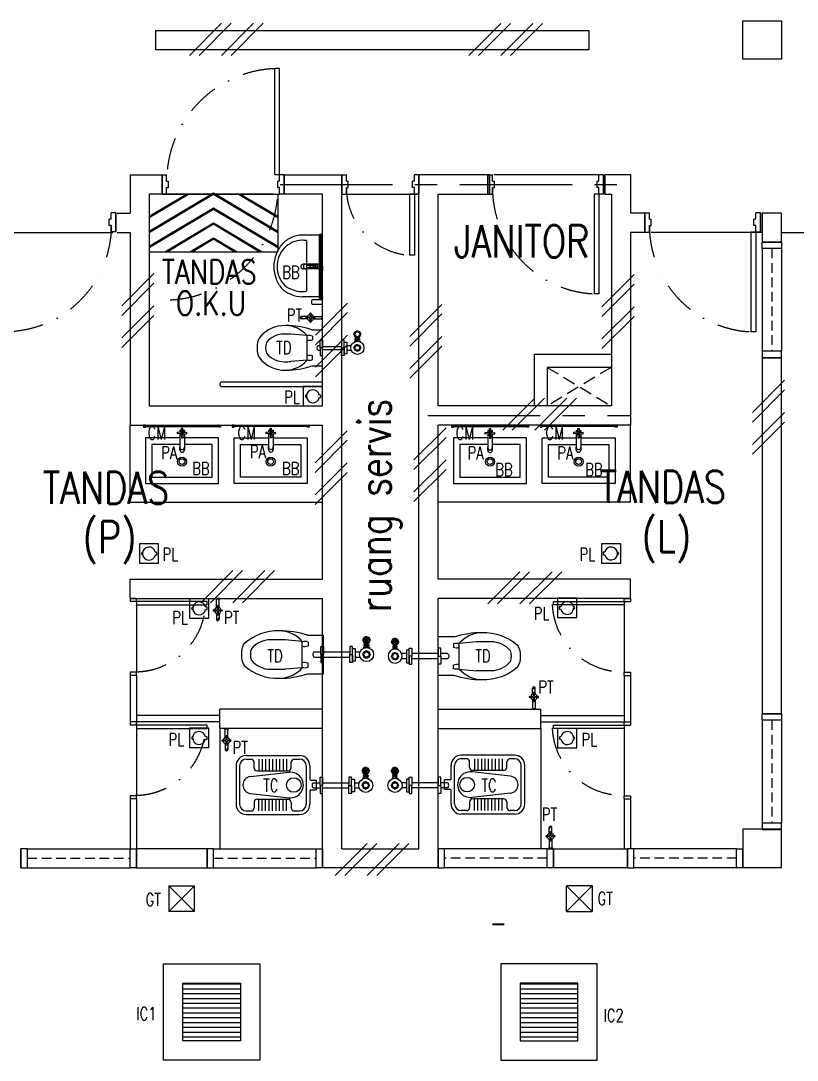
# Model space of a CAD drawing. Header units: millimetres. Extents: x 982 to 80582, y 687 to 58800.
# Drawn here: x 44091 to 50141, y 17335 to 25433 of the extents above; entities that cross this region are included whole.
import ezdxf
from ezdxf.enums import TextEntityAlignment as Align

# ---------------------------------------------------------------- set-up
doc = ezdxf.new("R2010")
doc.units = ezdxf.units.MM
for name, pattern in [('CENTER', [2, 1.25, -0.25, 0.25, -0.25]), ('CENTERX2', [4, 2.5, -0.5, 0.5, -0.5]), ('DASHDOT', [1, 0.5, -0.25, 0, -0.25]), ('DASHED2', [0.375, 0.25, -0.125]), ('HIDDEN', [0.375, 0.25, -0.125])]:
    doc.linetypes.add(name, pattern=pattern)
for name, color, linetype in [('A-ARR', 4, 'Continuous'), ('A-COLUMN', 3, 'Continuous'), ('A-DOOR', 9, 'Continuous'), ('A-DRAIN', 9, 'Continuous'), ('A-DROP', 8, 'Continuous'), ('A-HATCH', 8, 'Continuous'), ('A-PARTITION', 4, 'Continuous'), ('A-PLAST', 4, 'Continuous'), ('A-PTILE', 8, 'Continuous'), ('A-ROOMSYM', 3, 'Continuous'), ('A-SANI', 4, 'Continuous'), ('A-STAIRH', 8, 'HIDDEN'), ('A-SYM', 8, 'Continuous'), ('A-WALL', 1, 'Continuous'), ('A-WIN', 9, 'Continuous'), ('A-WIN SYM', 13, 'Continuous'), ('A-WLH', 7, 'Continuous'), ('AHT_WALL', 3, 'Continuous'), ('ARR', 4, 'Continuous'), ('FURNI', 4, 'Continuous'), ('Grid', 8, 'CENTER')]:
    doc.layers.add(name, color=color, linetype=linetype)
doc.styles.add('ROMANS', font='romans.shx', dxfattribs={"width": 0.75, "height": 200})
doc.styles.add('style1', font='romans.shx', dxfattribs={"height": 750})

# ---------------------------------------------------------------- blocks, each defined once
blk = doc.blocks.new('A$C5F377FBA')
at = {"color": 8}
for p, q in [((80, 460), (495, 460)), ((80, 432), (115, 432)), ((140, 365), (140, 407)), ((176.2, 432), (176.2, 340)), ((203.3, 432), (203.3, 340)), ((230.4, 432), (230.4, 340)), ((257.5, 432), (257.5, 340)), ((284.6, 432), (284.6, 340)), ((311.7, 432), (311.7, 340)), ((338.8, 432), (338.8, 340)), ((365.9, 432), (365.9, 340)), ((393, 432), (393, 340)), ((430, 365), (430, 407)), ((455, 432), (495, 432)), ((0, 380), (0, 80)), ((28, 380), (28, 80)), ((112.8, 296.6), (413.5, 329.4)), ((165, 340), (405, 340)), ((547, 380), (547, 80)), ((575, 380), (575, 275.5)), ((583, 267.5), (625, 267.5)), ((625, 267.5), (625, 192.5)), ((112.8, 163.4), (413.5, 130.6)), ((575, 184.5), (575, 80)), ((583, 192.5), (625, 192.5)), ((140, 95), (140, 53)), ((165, 120), (405, 120)), ((176.2, 28), (176.2, 120)), ((203.3, 28), (203.3, 120)), ((230.4, 28), (230.4, 120)), ((257.5, 28), (257.5, 120)), ((284.6, 28), (284.6, 120)), ((311.7, 28), (311.7, 120)), ((338.8, 28), (338.8, 120)), ((365.9, 28), (365.9, 120)), ((393, 28), (393, 120)), ((430, 95), (430, 53)), ((80, 28), (115, 28)), ((455, 28), (495, 28)), ((80, 0), (495, 0))]:
    blk.add_line(p, q, dxfattribs=at)
blk.add_circle((449.9, 230), 57, dxfattribs=at)
for centre, radius, start, end in [((80, 380), 80, 90, 180), ((80, 380), 52, 90, 180), ((115, 407), 25, 0, 90), ((455, 407), 25, 90, 180), ((495, 380), 80, 0, 90), ((495, 380), 52, 0, 90), ((165, 365), 25, 180, 270), ((405, 365), 25, 270, 0), ((424.3, 230), 100, 263.77348, 96.22652), ((120, 230), 67, 96.22652, 263.77348), ((583, 275.5), 8, 180, 270), ((583, 184.5), 8, 90, 180), ((165, 95), 25, 90, 180), ((405, 95), 25, 0, 90), ((80, 80), 80, 180, 270), ((80, 80), 52, 180, 270), ((115, 53), 25, 270, 0), ((455, 53), 25, 180, 270), ((495, 80), 80, 270, 0), ((495, 80), 52, 270, 0)]:
    blk.add_arc(centre, radius, start, end, dxfattribs=at)
blk = doc.blocks.new('A$C05DF19D8')
at = {"color": 8}
for p, q in [((26.3, 117.7), (26.3, 163.7)), ((46.3, 117.7), (46.3, 163.7)), ((21.3, 6), (21.3, 0)), ((21.3, 6), (51.3, 6)), ((26.3, 71.9), (26.3, 6)), ((46.3, 71.9), (46.3, 6)), ((51.3, 6), (51.3, 0)), ((21.3, 0), (51.3, 0)), ((26.3, 0), (46.3, 0))]:
    blk.add_line(p, q, dxfattribs=at)
blk.add_circle((36.3, 94.8), 8.27, dxfattribs=at)
for centre, radius, start, end in [((36.3, 163.7), 10, 0, 180), ((5, 94.6), 5, 90, 270), ((24.4, 167.5), 70.6, 254.02882, 273.19439), ((24.4, 21.8), 70.6, 86.7321, 105.97118), ((36.3, 94.8), 25, 98.52024, 172.38488), ((36.3, 94.8), 25, 188.28016, 262.57073), ((36.3, 151.9), 10, 0, 180), ((36.3, 124.8), 5, 0, 180), ((-36.5, 105.4), 70.6, 357.84559, 15.97118), ((-36.5, 81.6), 70.6, 344.02882, 4.57514), ((109.2, 105.4), 70.6, 164.02882, 182.15441), ((109.2, 81.6), 70.6, 175.42486, 195.97118), ((36.3, 94.8), 25, 277.42927, 351.71984), ((36.3, 94.8), 25, 7.61512, 81.47976), ((48.2, 21.8), 70.6, 74.02882, 93.2679), ((48.2, 167.5), 70.6, 266.80561, 285.97118), ((67.6, 94.6), 5, 270, 90), ((36.3, 62.2), 5, 180, 0)]:
    blk.add_arc(centre, radius, start, end, dxfattribs=at)
blk = doc.blocks.new('A$C3F840D8C')
at = {"layer": 'A-ARR', "color": 8}
for p, q in [((389.5, 269.9), (263.4, 280.2)), ((389.5, 77.4), (389.5, 269.9)), ((427.1, 314.4), (509, 314.4)), ((431.8, 265.2), (431.8, 237)), ((509, 32.9), (509, 314.4)), ((754.4, 279.4), (762.3, 298.4)), ((754.4, 279.4), (762.3, 260.4)), ((781.3, 306.3), (762.3, 298.4)), ((781.3, 252.5), (762.3, 260.4)), ((762.3, 260.4), (781.3, 252.5)), ((769, 246.7), (769, 257.6)), ((774.1, 246.7), (774.1, 237.3)), ((781.3, 306.3), (800.3, 298.4)), ((781.3, 252.5), (800.3, 260.4)), ((788.9, 246.7), (788.9, 237.3)), ((793.6, 246.7), (793.6, 257.6)), ((800.3, 298.4), (808.2, 279.4)), ((800.3, 260.4), (808.2, 279.4)), ((475.2, 192.4), (490.1, 192.4)), ((509, 185.4), (658.9, 185.4)), ((698.1, 192.4), (732.2, 192.4)), ((754.4, 173.6), (762.3, 192.7)), ((754.4, 173.6), (762.3, 154.6)), ((802.8, 226.9), (759.8, 226.9)), ((759.8, 226.9), (759.8, 220.5)), ((781.3, 200.5), (762.3, 192.7)), ((769, 226.9), (769, 237.3)), ((781.3, 200.5), (800.3, 192.7)), ((793.6, 226.9), (793.6, 237.3)), ((800.3, 192.7), (808.2, 173.6)), ((800.3, 154.6), (808.2, 173.6)), ((802.8, 226.9), (802.8, 220.5)), ((431.8, 82.1), (431.8, 110.3)), ((475.2, 154.9), (490.1, 154.9)), ((509, 161.9), (659, 161.9)), ((698.1, 154.9), (732.2, 154.9)), ((781.3, 146.7), (762.3, 154.6)), ((762.3, 154.6), (781.3, 146.7)), ((781.3, 146.7), (800.3, 154.6)), ((389.5, 77.4), (263.4, 67.1)), ((427.1, 32.9), (509, 32.9))]:
    blk.add_line(p, q, dxfattribs=at)
for points in [[(764.9, 246.7), (798.2, 246.7), (798.2, 237.3), (764.9, 237.3)], [(490.1, 232.5), (509, 232.5), (509, 173.6), (490.1, 173.6)], [(490.1, 114.8), (509, 114.8), (509, 173.6), (490.1, 173.6)], [(677.8, 232.5), (658.9, 232.5), (658.9, 173.6), (677.8, 173.6)], [(677.8, 114.8), (658.9, 114.8), (658.9, 173.6), (677.8, 173.6)], [(677.8, 218.2), (698.1, 218.2), (698.1, 126.1), (677.8, 126.1)]]:
    blk.add_lwpolyline(points, close=True, dxfattribs=at)
for centre, radius in [((781.3, 279.4), 18.7), ((781.3, 279.4), 18.7), ((781.3, 279.4), 18.7), ((781.3, 173.6), 51.5), ((781.3, 173.6), 18.7), ((781.3, 173.6), 18.7), ((781.3, 173.6), 18.7)]:
    blk.add_circle(centre, radius, dxfattribs=at)
for centre, radius, start, end in [((214.7, 96.9), 250.5, 88.08381, 141.67542), ((229.8, -261), 608.3, 71.07287, 90.63341), ((218.1, 119), 228.4, 41.35049, 88.76139), ((139.6, 182.9), 139.9, 150.25525, 183.78048), ((214.2, 97.4), 184.1, 90.12882, 140.05228), ((220.9, -345), 626.6, 86.11462, 90.60066), ((407.2, 204.5), 65.4, 67.95117, 105.68917), ((139.6, 164.4), 139.9, 176.21952, 209.74475), ((187.4, 173.6), 121.8, 159.81345, 200.18655), ((407.2, 297.6), 65.4, 254.31083, 292.04883), ((491.4, 173.6), 24.8, 130.83315, 229.16685), ((214.7, 250.4), 250.5, 218.32458, 271.91619), ((214.2, 249.8), 184.1, 219.94772, 269.87118), ((407.2, 49.7), 65.4, 67.95117, 105.68917), ((407.2, 142.7), 65.4, 254.31083, 292.04883), ((220.9, 692.3), 626.6, 269.39934, 273.88538), ((218.1, 228.3), 228.4, 271.23861, 318.64951), ((229.8, 608.2), 608.3, 269.36659, 288.92713)]:
    blk.add_arc(centre, radius, start, end, dxfattribs=at)
blk = doc.blocks.new('A$C35FA0A1D')
at = {"layer": 'FURNI', "color": 8}
for p, q in [((514, 335), (638.6, 335)), ((638.6, 35), (638.6, 335)), ((974.7, 326.3), (954.4, 317.9)), ((974.7, 326.3), (974.7, 269)), ((974.7, 326.3), (994.9, 317.9)), ((474, 287.5), (339.6, 298.5)), ((474, 82.5), (474, 287.5)), ((519, 282.5), (519, 252.5)), ((946, 297.6), (954.4, 317.9)), ((946, 297.6), (954.4, 277.4)), ((1003.3, 297.6), (946, 297.6)), ((954.4, 277.4), (994.9, 317.9)), ((954.4, 317.9), (994.9, 277.4)), ((974.7, 269), (954.4, 277.4)), ((954.4, 277.4), (974.7, 269)), ((961.5, 262.8), (961.5, 274.4)), ((961.5, 241.8), (961.5, 252.8)), ((967, 262.8), (967, 252.8)), ((974.7, 269), (994.9, 277.4)), ((982.8, 262.8), (982.8, 252.8)), ((987.8, 262.8), (987.8, 274.4)), ((987.8, 241.8), (987.8, 252.8)), ((994.9, 317.9), (1003.3, 297.6)), ((994.9, 277.4), (1003.3, 297.6)), ((565.3, 205), (618.5, 205)), ((565.3, 165), (618.5, 165)), ((638.6, 205), (844.3, 205)), ((638.6, 165), (844.3, 165)), ((886.1, 205), (922.3, 205)), ((886.1, 165), (922.3, 165)), ((946, 185), (954.4, 205.3)), ((946, 185), (954.4, 164.7)), ((997.5, 241.8), (951.8, 241.8)), ((951.8, 241.8), (951.8, 234.9)), ((974.7, 213.7), (954.4, 205.3)), ((974.7, 156.3), (954.4, 164.7)), ((954.4, 164.7), (974.7, 156.3)), ((974.7, 213.7), (994.9, 205.3)), ((974.7, 156.3), (994.9, 164.7)), ((994.9, 205.3), (1003.3, 185)), ((994.9, 164.7), (1003.3, 185)), ((997.5, 241.8), (997.5, 234.9)), ((474, 82.5), (339.6, 71.5)), ((519, 87.5), (519, 117.5)), ((514, 35), (638.6, 35))]:
    blk.add_line(p, q, dxfattribs=at)
for points in [[(618.5, 247.7), (638.6, 247.7), (638.6, 185), (618.5, 185)], [(864.4, 247.7), (844.3, 247.7), (844.3, 185), (864.4, 185)], [(957.1, 262.8), (992.7, 262.8), (992.7, 252.8), (957.1, 252.8)], [(618.5, 122.3), (638.6, 122.3), (638.6, 185), (618.5, 185)], [(864.4, 122.3), (844.3, 122.3), (844.3, 185), (864.4, 185)], [(864.4, 232.5), (886.1, 232.5), (886.1, 134.4), (864.4, 134.4)]]:
    blk.add_lwpolyline(points, close=True, dxfattribs=at)
for centre, radius in [((974.7, 297.6), 19.9), ((974.7, 297.6), 19.9), ((974.7, 297.6), 19.9), ((974.7, 185), 54.9), ((974.7, 185), 19.9), ((974.7, 185), 19.9), ((974.7, 185), 19.9)]:
    blk.add_circle(centre, radius, dxfattribs=at)
for centre, radius, start, end in [((283.5, -24.4), 394.6, 88.08024, 132.0272), ((303.8, -278), 648.1, 71.07287, 90.63341), ((291.4, 126.8), 243.3, 41.35049, 88.76139), ((148.8, 194.8), 149.1, 150.25525, 183.78048), ((228.2, 103.8), 196.2, 90.12882, 140.05228), ((243.3, -2727.1), 3027.1, 88.17561, 90.28223), ((492.9, 217.9), 69.7, 67.95117, 105.68917), ((492.9, 317.1), 69.7, 254.31083, 292.04883), ((148.8, 175.2), 149.1, 176.21952, 209.74475), ((199.6, 185), 129.8, 159.81345, 200.18655), ((582.6, 185), 26.4, 130.83315, 229.16685), ((283.5, 394.4), 394.6, 227.9728, 271.91976), ((228.2, 266.2), 196.2, 219.94772, 269.87118), ((291.4, 243.2), 243.3, 271.23861, 318.64951), ((492.9, 52.9), 69.7, 67.95117, 105.68917), ((492.9, 152.1), 69.7, 254.31083, 292.04883), ((243.3, 3097.1), 3027.1, 269.71777, 271.82439), ((303.8, 648), 648.1, 269.36659, 288.92713)]:
    blk.add_arc(centre, radius, start, end, dxfattribs=at)
blk = doc.blocks.new('A$C52B244CD')
at = {"layer": 'A-WLH', "color": 8}
for p, q in [((0, 0), (250, 250)), ((75, 0), (325, 250)), ((250, 0), (500, 250)), ((325, 0), (575, 250))]:
    blk.add_line(p, q, dxfattribs=at)
blk = doc.blocks.new('A$C49831240')
at = {"layer": 'A-WLH', "color": 8}
for p, q in [((250, 575), (0, 325)), ((250, 500), (0, 250)), ((250, 325), (0, 75)), ((250, 250), (0, 0))]:
    blk.add_line(p, q, dxfattribs=at)
blk = doc.blocks.new('A$C674C400B')
at = {"layer": 'A-DOOR', "color": 8}
for p, q in [((35, 150), (35, 927.1)), ((35, 927.1), (73, 927.1)), ((73, 150), (73, 927.1)), ((35, 150), (73, 150))]:
    blk.add_line(p, q, dxfattribs=at)
at = {"layer": 'A-DOOR', "color": 8, "linetype": 'Continuous'}
for p, q in [((0, 0), (0, 150)), ((0, 150), (0, 0)), ((0, 150), (35, 150)), ((0, 150), (0, 0)), ((0, 0), (0, 150)), ((0, 150), (0, 0)), ((0, 150), (0, 150)), ((0, 0), (0, 150)), ((0, 150), (0, 0)), ((0, 150), (0, 150)), ((35, 150), (35, 100)), ((35, 100), (50, 100)), ((50, 100), (50, 50)), ((865, 100), (850, 100)), ((850, 100), (850, 50)), ((900, 150), (865, 150)), ((865, 150), (865, 100)), ((900, 150), (900, 0)), ((900, 0), (900, 150)), ((900, 150), (900, 0)), ((900, 150), (900, 0)), ((900, 0), (900, 150)), ((900, 150), (900, 0)), ((900, 150), (900, 150)), ((900, 0), (900, 150)), ((900, 150), (900, 0)), ((900, 150), (900, 150)), ((35, 50), (50, 50)), ((35, 50), (35, 0)), ((865, 50), (850, 50)), ((865, 50), (865, 0)), ((0, 0), (35, 0)), ((0, 0), (0, 0)), ((0, 0), (0, 0)), ((900, 0), (865, 0)), ((900, 0), (900, 0)), ((900, 0), (900, 0))]:
    blk.add_line(p, q, dxfattribs=at)
at = {"layer": 'A-DOOR', "color": 8, "linetype": 'DASHDOT', "ltscale": 500}
blk.add_arc((35, 98), 830, 0.13806, 87.3759, dxfattribs=at)
blk = doc.blocks.new('A$C34465D6E')
at = {"layer": 'A-SANI', "color": 8}
blk.add_lwpolyline([(0, 0), (150, 0), (150, 150), (0, 150)], close=True, dxfattribs=at)
blk.add_lwpolyline([(25.5, 84.3), (13.7, 84.3), (13.7, 65.7), (25.5, 65.7, 10.787298)], format="xyb", close=True, dxfattribs=at)
blk.add_arc((125.5, 75), 8.84, 264.17751, 95.82249, dxfattribs=at)
blk = doc.blocks.new('A$C5F6F3FBC')
at = {"layer": 'A-SANI', "color": 8, "ltscale": 5}
blk.add_line((73.6, 144.1), (73.6, 155.9), dxfattribs=at)
at = {"layer": 'ARR', "color": 8, "ltscale": 5}
for p, q in [((18.9, 170.9), (18.9, 154.7)), ((18.9, 170.9), (32.5, 170.9)), ((31.8, 186.6), (43, 186.6)), ((33.2, 153.8), (31.8, 186.6)), ((40.8, 153.8), (43, 186.6)), ((41.9, 170.9), (54.9, 170.9)), ((54.9, 170.9), (54.9, 154.7)), ((0, 144), (0, 156)), ((33.2, 153.8), (0, 156)), ((33.2, 146.2), (0, 144)), ((18.9, 145.3), (18.9, 39.2)), ((33.2, 146.2), (31.8, 113.4)), ((31.8, 113.4), (43.8, 113.4)), ((40.8, 153.8), (73.6, 155.9)), ((40.8, 146.2), (73.6, 144.1)), ((40.8, 146.2), (43.8, 113.4)), ((54.9, 145.3), (54.9, 39.2)), ((18.9, 18), (18.9, 39.2)), ((54.9, 39.2), (54.9, 18))]:
    blk.add_line(p, q, dxfattribs=at)
for centre, radius, start, end in [((36.9, 149.7), 14.9, 106.25859, 161.45426), ((36.9, 149.7), 14.9, 18.467, 72.36934), ((36.9, 149.7), 14.9, 196.44983, 253.65141), ((15.1, 150), 18.4, 348.25062, 11.74938), ((37, 171.8), 18.4, 258.25062, 281.74938), ((37, 128.2), 18.4, 78.25062, 101.74938), ((58.8, 150), 18.4, 168.25062, 191.74938), ((36.9, 149.7), 14.9, 288.79581, 343.6302), ((36.9, 39.2), 18, 180, 0), ((36.9, 18), 18, 180, 0)]:
    blk.add_arc(centre, radius, start, end, dxfattribs=at)

msp = doc.modelspace()

# ---------------------------------------------------------------- hatches: boundary and pattern name
at = {"layer": 'A-PTILE'}
h = msp.add_hatch(dxfattribs=at)
h.set_pattern_fill('LINE', color=8, scale=300, style=0)
h.set_pattern_definition([(7e-15, (-1335016.275, 65517.1), (0, 37.5), [])])
h.paths.add_polyline_path([(45352.7, 17935.1), (45802.7, 17935.1), (45802.7, 17485.1), (45352.7, 17485.1)])
h = msp.add_hatch(dxfattribs=at)
h.set_pattern_fill('LINE', color=8, scale=300, style=0)
h.set_pattern_definition([(180, (1428801.38, 65517.1), (0, 37.5), [])])
h.paths.add_polyline_path([(48432.4, 17935.1), (47982.4, 17935.1), (47982.4, 17485.1), (48432.4, 17485.1)])

# ---------------------------------------------------------------- linework, layer by layer
at = {"color": 8, "ltscale": 5}
for p, q in [((46057.6, 24083.1), (45127.6, 24083.1)), ((46092.6, 24083.1), (46092.6, 23633.1)), ((45092.6, 23633.1), (46092.6, 23633.1))]:
    msp.add_line(p, q, dxfattribs=at)
at = {"layer": 'A-COLUMN', "color": 8}
for points in [[(50017.1, 25133.1), (49717.1, 25133.1), (49717.1, 25433.1), (50017.1, 25433.1)], [(49717.5, 18835.3), (50017.5, 18835.3), (50017.5, 19135.3), (49717.5, 19135.3)]]:
    msp.add_lwpolyline(points, close=True, dxfattribs=at)
at = {"layer": 'A-DOOR', "color": 8}
for p, q in [((46069.6, 24233.1), (46069.6, 25060.3)), ((46107.6, 25060.3), (46069.6, 25060.3)), ((46107.6, 24233.1), (46107.6, 25060.3)), ((46107.6, 24233.1), (46069.6, 24233.1)), ((47119.6, 24083.1), (47119.6, 23606.5)), ((47157.6, 24083.1), (47119.6, 24083.1)), ((47157.6, 24083.1), (47157.6, 23606.5)), ((47157.6, 23606.5), (47119.6, 23606.5))]:
    msp.add_line(p, q, dxfattribs=at)
at = {"layer": 'A-DOOR', "color": 8, "linetype": 'Continuous'}
for p, q in [((45192.6, 24233.1), (45192.6, 24083.1)), ((45192.6, 24083.1), (45192.6, 24233.1)), ((45192.6, 24233.1), (45227.6, 24233.1)), ((45192.6, 24083.1), (45192.6, 24233.1)), ((45192.6, 24233.1), (45192.6, 24083.1)), ((45192.6, 24083.1), (45192.6, 24233.1)), ((45192.6, 24233.1), (45192.6, 24083.1)), ((45227.6, 24183.1), (45227.6, 24233.1)), ((46107.6, 24183.1), (46107.6, 24233.1)), ((46142.6, 24233.1), (46107.6, 24233.1)), ((46142.6, 24083.1), (46142.6, 24233.1)), ((46142.6, 24233.1), (46142.6, 24083.1)), ((46142.6, 24083.1), (46142.6, 24233.1)), ((46142.6, 24083.1), (46142.6, 24233.1)), ((46142.6, 24233.1), (46142.6, 24083.1)), ((46592.6, 24083.1), (46592.6, 24233.1)), ((46592.6, 24233.1), (46592.6, 24083.1)), ((46592.6, 24083.1), (46592.6, 24233.1)), ((46592.6, 24233.1), (46627.6, 24233.1)), ((46592.6, 24083.1), (46592.6, 24233.1)), ((46592.6, 24233.1), (46592.6, 24083.1)), ((46592.6, 24083.1), (46592.6, 24233.1)), ((46592.6, 24233.1), (46592.6, 24083.1)), ((46592.6, 24083.1), (46592.6, 24233.1)), ((46627.6, 24183.1), (46627.6, 24233.1)), ((47157.6, 24183.1), (47157.6, 24233.1)), ((47192.6, 24233.1), (47157.6, 24233.1)), ((47192.6, 24233.1), (47192.6, 24083.1)), ((47192.6, 24083.1), (47192.6, 24233.1)), ((47192.6, 24083.1), (47192.6, 24233.1)), ((47192.6, 24233.1), (47192.6, 24083.1)), ((47192.6, 24083.1), (47192.6, 24233.1)), ((47192.6, 24233.1), (47192.6, 24083.1)), ((47192.6, 24083.1), (47192.6, 24233.1)), ((45227.6, 24183.1), (45242.6, 24183.1)), ((45227.6, 24133.1), (45242.6, 24133.1)), ((45227.6, 24083.1), (45227.6, 24133.1)), ((45242.6, 24133.1), (45242.6, 24183.1)), ((46107.6, 24183.1), (46092.6, 24183.1)), ((46092.6, 24133.1), (46092.6, 24183.1)), ((46107.6, 24133.1), (46092.6, 24133.1)), ((46107.6, 24083.1), (46107.6, 24133.1)), ((46627.6, 24183.1), (46642.6, 24183.1)), ((46627.6, 24133.1), (46642.6, 24133.1)), ((46627.6, 24083.1), (46627.6, 24133.1)), ((46642.6, 24133.1), (46642.6, 24183.1)), ((47157.6, 24183.1), (47142.6, 24183.1)), ((47142.6, 24133.1), (47142.6, 24183.1)), ((47157.6, 24133.1), (47142.6, 24133.1)), ((47157.6, 24083.1), (47157.6, 24133.1)), ((45192.6, 24083.1), (45227.6, 24083.1)), ((46142.6, 24083.1), (46107.6, 24083.1)), ((46592.6, 24083.1), (46627.6, 24083.1)), ((47192.6, 24083.1), (47157.6, 24083.1))]:
    msp.add_line(p, q, dxfattribs=at)
at = {"layer": 'A-DOOR', "color": 8}
for points in [[(44942.6, 20933.1), (44942.6, 20908.1)], [(44992.6, 20908.1), (44992.6, 20933.1)], [(48792.6, 20908.1), (48792.6, 20933.1)], [(48842.6, 20933.1), (48842.6, 20908.1)], [(44992.6, 20333.1), (44992.6, 20358.1), (44942.6, 20358.1), (44942.6, 20333.1)], [(48792.6, 20333.1), (48792.6, 20358.1), (48842.6, 20358.1), (48842.6, 20333.1)], [(44942.6, 19970.6), (44942.6, 19945.6)], [(44992.6, 19945.6), (44992.6, 19970.6)], [(48792.6, 19945.6), (48792.6, 19970.6)], [(48842.6, 19970.6), (48842.6, 19945.6)], [(44992.6, 19370.6), (44992.6, 19395.6), (44942.6, 19395.6), (44942.6, 19370.6)], [(48792.6, 19370.6), (48792.6, 19395.6), (48842.6, 19395.6), (48842.6, 19370.6)]]:
    msp.add_lwpolyline(points, dxfattribs=at)
for points in [[(44992.6, 20883.1), (45542.1, 20883.1), (45542.1, 20908.1), (44992.6, 20908.1)], [(48792.6, 20883.1), (48243, 20883.1), (48243, 20908.1), (48792.6, 20908.1)], [(44992.6, 19920.6), (45542.1, 19920.6), (45542.1, 19945.6), (44992.6, 19945.6)], [(48792.6, 19920.6), (48243, 19920.6), (48243, 19945.6), (48792.6, 19945.6)]]:
    msp.add_lwpolyline(points, close=True, dxfattribs=at)
at = {"layer": 'A-DOOR', "color": 8, "linetype": 'DASHDOT', "ltscale": 500}
for centre, radius, start, end in [((46107.6, 24181.1), 880, 92.47491, 179.86194), ((45216.2, 24138.4), 880, 272.4749, 359.86194), ((47157.6, 24135.1), 530, 180.13806, 265.88847), ((44981.2, 20911.4), 550.1, 270, 357.39532), ((48781.2, 20911.4), 550.1, 182.60468, 270), ((44981.2, 19948.9), 550.1, 270, 2.60468), ((48781.2, 19948.9), 550.1, 182.60468, 270)]:
    msp.add_arc(centre, radius, start, end, dxfattribs=at)
at = {"layer": 'A-DRAIN', "color": 8, "linetype": 'Continuous', "ltscale": 1000}
for p, q in [((45243.3, 18693.7), (45443.3, 18693.7)), ((45243.3, 18693.7), (45243.3, 18493.7)), ((45443.3, 18493.7), (45443.3, 18693.7)), ((48341.8, 18493.7), (48341.8, 18693.7)), ((48541.8, 18693.7), (48341.8, 18693.7)), ((48541.8, 18693.7), (48541.8, 18493.7)), ((45443.3, 18493.7), (45243.3, 18493.7)), ((48341.8, 18493.7), (48541.8, 18493.7))]:
    msp.add_line(p, q, dxfattribs=at)
for points in [[(45202.7, 18085.1), (45952.7, 18085.1), (45952.7, 17335.1), (45202.7, 17335.1)], [(48582.4, 18085.1), (47832.4, 18085.1), (47832.4, 17335.1), (48582.4, 17335.1)], [(45352.7, 17935.1), (45802.7, 17935.1), (45802.7, 17485.1), (45352.7, 17485.1)], [(48432.4, 17935.1), (47982.4, 17935.1), (47982.4, 17485.1), (48432.4, 17485.1)]]:
    msp.add_lwpolyline(points, close=True, dxfattribs=at)
at = {"layer": 'A-DROP', "color": 8}
for p, q in [((48607.6, 24233.1), (47777.6, 24233.1)), ((45227.6, 24083.1), (46107.6, 24083.1)), ((46592.6, 24083.1), (47192.6, 24083.1)), ((43942.1, 23783.1), (44807.1, 23783.1)), ((49867.1, 23783.1), (49002.1, 23783.1)), ((50017.1, 23783.1), (50992.1, 23783.1)), ((44992.6, 20883.1), (44992.6, 20358.1)), ((48792.6, 20883.1), (48792.6, 20358.1)), ((44992.6, 19920.6), (44992.6, 19395.6)), ((48792.6, 19920.6), (48792.6, 19395.6))]:
    msp.add_line(p, q, dxfattribs=at)
at = {"layer": 'A-HATCH', "color": 8}
for p, q in [((48691.6, 22833.1), (48091.6, 22833.1)), ((48091.6, 22833.1), (48091.6, 22433.1)), ((48691.6, 22733.1), (48191.6, 22733.1)), ((48191.6, 22733.1), (48191.6, 22433.1))]:
    msp.add_line(p, q, dxfattribs=at)
at = {"layer": 'A-PARTITION', "color": 8}
for p, q in [((44942.6, 20333.1), (44942.6, 19970.6)), ((44992.6, 20333.1), (44992.6, 19958.1)), ((48792.6, 20333.1), (48792.6, 19970.6)), ((48842.6, 20333.1), (48842.6, 19970.6)), ((45642.6, 20020.6), (44992.6, 20020.6)), ((48142.6, 20020.6), (48792.6, 20020.6)), ((45642.6, 19970.6), (44942.6, 19970.6)), ((48142.6, 19970.6), (48842.6, 19970.6)), ((44942.6, 19370.6), (44942.6, 18983.1)), ((44992.6, 19370.6), (44992.6, 18983.1)), ((48792.6, 19370.6), (48792.6, 18983.1)), ((48842.6, 19370.6), (48842.6, 18983.1))]:
    msp.add_line(p, q, dxfattribs=at)
at = {"layer": 'A-PLAST', "color": 8}
for p, q in [((45092.6, 23793.1), (45592.6, 24093.1)), ((45092.6, 23783.1), (45592.6, 24083.1)), ((45092.6, 23899.7), (45398.2, 24083.1)), ((45092.6, 23909.7), (45381.5, 24083.1)), ((45592.6, 24093.1), (46092.6, 23793.1)), ((45592.6, 24083.1), (46092.6, 23783.1)), ((45786.9, 24083.1), (46092.6, 23899.7)), ((45803.6, 24083.1), (46092.6, 23909.7)), ((45092.6, 23676.5), (45592.6, 23976.5)), ((45592.6, 23976.5), (46092.6, 23676.5)), ((45092.6, 23666.5), (45592.6, 23966.5)), ((45592.6, 23966.5), (46092.6, 23666.5)), ((45214.6, 23633.1), (45592.6, 23859.9)), ((45231.3, 23633.1), (45592.6, 23849.9)), ((45592.6, 23859.9), (45970.5, 23633.1)), ((45592.6, 23849.9), (45953.8, 23633.1)), ((45409, 23633.1), (45592.6, 23743.2)), ((45425.6, 23633.1), (45592.6, 23733.2)), ((45592.6, 23743.2), (45776.1, 23633.1)), ((45592.6, 23733.2), (45759.5, 23633.1))]:
    msp.add_line(p, q, dxfattribs=at)
at = {"layer": 'A-PTILE', "color": 8}
for p, q in [((45243.3, 18693.7), (45443.3, 18493.7)), ((45443.3, 18693.7), (45243.3, 18493.7)), ((48541.8, 18693.7), (48341.8, 18493.7)), ((48341.8, 18693.7), (48541.8, 18493.7))]:
    msp.add_line(p, q, dxfattribs=at)
at = {"layer": 'A-SANI', "color": 8}
for p, q in [((46432.6, 23763.4), (46283, 23763.4)), ((46416.6, 23763.4), (46416.6, 23283.4)), ((46422.6, 23753.4), (46422.6, 23283.4)), ((46422.6, 23753.4), (46422.6, 23283.4)), ((46432.6, 23763.4), (46432.6, 23283.4)), ((46432.6, 23753.4), (46432.6, 23283.4)), ((46316.6, 23720.3), (46316.6, 23326.4)), ((46432.6, 23283.4), (46283, 23283.4)), ((45062.6, 22273.1), (45632.6, 22273.1)), ((46322.5, 22273.1), (45752.5, 22273.1)), ((47462.6, 22273.1), (48032.6, 22273.1)), ((48722.5, 22273.1), (48152.5, 22273.1)), ((45642.6, 19920.6), (45642.6, 18983.1)), ((48142.6, 19920.6), (48142.6, 18983.1))]:
    msp.add_line(p, q, dxfattribs=at)
at = {"layer": 'A-SANI', "color": 8, "linetype": 'CENTERX2', "ltscale": 5}
for p, q in [((46417.6, 23768.4), (46432.6, 23753.4)), ((46432.6, 23768.4), (46417.6, 23753.4)), ((46417.6, 23768.4), (46432.6, 23753.4)), ((46432.6, 23768.4), (46417.6, 23753.4)), ((46427.6, 23768.4), (46442.6, 23753.4)), ((46442.6, 23768.4), (46427.6, 23753.4)), ((46417.6, 23268.4), (46432.6, 23283.4)), ((46432.6, 23268.4), (46417.6, 23283.4)), ((46427.6, 23268.4), (46442.6, 23283.4)), ((46442.6, 23268.4), (46427.6, 23283.4)), ((45047.6, 22268.1), (45062.6, 22283.1)), ((45047.6, 22283.1), (45062.6, 22268.1)), ((45647.6, 22268.1), (45632.6, 22283.1)), ((45647.6, 22283.1), (45632.6, 22268.1)), ((45737.5, 22268.1), (45752.5, 22283.1)), ((45737.5, 22283.1), (45752.5, 22268.1)), ((46337.5, 22268.1), (46322.5, 22283.1)), ((46337.5, 22283.1), (46322.5, 22268.1)), ((47447.6, 22268.1), (47462.6, 22283.1)), ((47447.6, 22283.1), (47462.6, 22268.1)), ((48047.6, 22268.1), (48032.6, 22283.1)), ((48047.6, 22283.1), (48032.6, 22268.1)), ((48137.5, 22268.1), (48152.5, 22283.1)), ((48137.5, 22283.1), (48152.5, 22268.1)), ((48737.5, 22268.1), (48722.5, 22283.1)), ((48737.5, 22283.1), (48722.5, 22268.1))]:
    msp.add_line(p, q, dxfattribs=at)
at = {"layer": 'A-SANI', "color": 8, "ltscale": 5}
for p, q in [((46418.6, 23753.4), (46418.6, 23283.4)), ((46428.6, 23753.4), (46428.6, 23283.4)), ((46428.6, 23753.4), (46428.6, 23283.4)), ((46438.6, 23753.4), (46438.6, 23283.4)), ((46422.6, 23536.4), (46290.8, 23536.4)), ((46422.6, 23500.4), (46290.8, 23500.4)), ((46442.6, 23536.4), (46310.8, 23536.4)), ((46442.6, 23500.4), (46310.8, 23500.4)), ((46366.6, 23527.4), (46326.5, 23527.4)), ((46366.6, 23509.4), (46326.5, 23509.4)), ((46386.6, 23527.4), (46346.5, 23527.4)), ((46386.6, 23509.4), (46346.5, 23509.4)), ((46422.6, 23521.4), (46422.6, 23485.4)), ((46432.6, 23536.4), (46432.6, 23500.4)), ((46432.6, 23521.4), (46432.6, 23485.4)), ((46442.6, 23521.4), (46442.6, 23485.4)), ((44942.6, 21683.1), (44942.6, 22283.1)), ((45062.6, 22279.1), (45632.6, 22279.1)), ((46322.5, 22279.1), (45752.5, 22279.1)), ((47462.6, 22279.1), (48032.6, 22279.1)), ((48722.5, 22279.1), (48152.5, 22279.1)), ((48842.6, 21683.1), (48842.6, 22283.1)), ((44942.6, 21683.1), (46442.6, 21683.1)), ((48842.6, 21683.1), (47342.6, 21683.1))]:
    msp.add_line(p, q, dxfattribs=at)
at = {"layer": 'A-SANI', "color": 8}
for points in [[(46283, 23763.4, 0.108297), (46199.8, 23745.2, 0.102027), (46127.1, 23691.6, 0.094254), (46079.7, 23613.3, 0.089408), (46062.6, 23518.4, 0.089408), (46079.7, 23423.5, 0.094254), (46127.1, 23345.1, 0.108708), (46199.8, 23301.6, 0.108297), (46283, 23283.4, 0.108297)], [(46316.6, 23720.3, 0.045511), (46283, 23723.4, 0.103036), (46208.8, 23707.9, 0.100259), (46145.1, 23663.3, 0.096567), (46102.9, 23597.3, 0.094109), (46088, 23518.4, 0.094109), (46102.9, 23439.5, 0.096567), (46145.1, 23373.4, 0.107543), (46208.8, 23338.8, 0.103036), (46283, 23323.4, 0.045511), (46316.6, 23326.4, 0.045511)], [(46442.6, 23259.8), (46370.5, 23259.8, 0.414214), (46355.5, 23244.8), (46355.5, 23239.8, 0.414214), (46370.5, 23224.8), (46442.6, 23224.8)]]:
    msp.add_lwpolyline(points, format="xyb", dxfattribs=at)
for points in [[(46417.6, 23768.4), (46417.6, 23753.4), (46432.6, 23753.4), (46432.6, 23768.4)], [(46417.6, 23768.4), (46417.6, 23753.4), (46432.6, 23753.4), (46432.6, 23768.4)], [(46427.6, 23768.4), (46427.6, 23753.4), (46442.6, 23753.4), (46442.6, 23768.4)], [(46417.6, 23268.4), (46417.6, 23283.4), (46432.6, 23283.4), (46432.6, 23268.4)], [(46427.6, 23268.4), (46427.6, 23283.4), (46442.6, 23283.4), (46442.6, 23268.4)], [(45047.6, 22268.1), (45062.6, 22268.1), (45062.6, 22283.1), (45047.6, 22283.1)], [(45647.6, 22268.1), (45632.6, 22268.1), (45632.6, 22283.1), (45647.6, 22283.1)], [(45737.5, 22268.1), (45752.5, 22268.1), (45752.5, 22283.1), (45737.5, 22283.1)], [(46337.5, 22268.1), (46322.5, 22268.1), (46322.5, 22283.1), (46337.5, 22283.1)], [(47447.6, 22268.1), (47462.6, 22268.1), (47462.6, 22283.1), (47447.6, 22283.1)], [(48047.6, 22268.1), (48032.6, 22268.1), (48032.6, 22283.1), (48047.6, 22283.1)], [(48137.5, 22268.1), (48152.5, 22268.1), (48152.5, 22283.1), (48137.5, 22283.1)], [(48737.5, 22268.1), (48722.5, 22268.1), (48722.5, 22283.1), (48737.5, 22283.1)]]:
    msp.add_lwpolyline(points, close=True, dxfattribs=at)
msp.add_lwpolyline([(46442.6, 22583.5), (46442.6, 22618.5), (45657.6, 22618.5, 0.414214), (45642.6, 22603.5), (45642.6, 22598.5, 0.414214), (45657.6, 22583.5)], format="xyb", close=True, dxfattribs=at)
at = {"layer": 'A-SANI', "color": 8, "ltscale": 5}
for points in [[(45329.6, 22182.7), (45062.6, 22182.7), (45062.6, 21827.7), (45632.6, 21827.7), (45632.6, 22182.7), (45365.6, 22182.7)], [(45329.6, 22132.7), (45112.6, 22132.7), (45112.6, 21877.7), (45582.6, 21877.7), (45582.6, 22132.7), (45365.6, 22132.7)], [(46055.5, 22182.7), (46322.5, 22182.7), (46322.5, 21827.7), (45752.5, 21827.7), (45752.5, 22182.7), (46019.5, 22182.7)], [(46055.5, 22132.7), (46272.5, 22132.7), (46272.5, 21877.7), (45802.5, 21877.7), (45802.5, 22132.7), (46019.5, 22132.7)], [(47729.6, 22182.7), (47462.6, 22182.7), (47462.6, 21827.7), (48032.6, 21827.7), (48032.6, 22182.7), (47765.6, 22182.7)], [(47729.6, 22132.7), (47512.6, 22132.7), (47512.6, 21877.7), (47982.6, 21877.7), (47982.6, 22132.7), (47765.6, 22132.7)], [(48455.5, 22182.7), (48722.5, 22182.7), (48722.5, 21827.7), (48152.5, 21827.7), (48152.5, 22182.7), (48419.5, 22182.7)], [(48455.5, 22132.7), (48672.5, 22132.7), (48672.5, 21877.7), (48202.5, 21877.7), (48202.5, 22132.7), (48419.5, 22132.7)]]:
    msp.add_lwpolyline(points, dxfattribs=at)
for centre, radius in [((46366.6, 23518.4), 18), ((46386.6, 23518.4), 18), ((45347.3, 21998.8), 35), ((46037.3, 21998.8), 35), ((47747.8, 21998.8), 35), ((48437.8, 21998.8), 35), ((45347.3, 21998.8), 22.5), ((46037.3, 21998.8), 22.5), ((47747.8, 21998.8), 22.5), ((48437.8, 21998.8), 22.5)]:
    msp.add_circle(centre, radius, dxfattribs=at)
for centre, radius, start, end in [((46290.8, 23518.4), 18, 90, 270), ((46310.8, 23518.4), 18, 90, 270), ((46326.5, 23518.4), 9, 90, 270), ((46346.5, 23518.4), 9, 90, 270), ((46366.6, 23518.4), 9, 270, 90), ((46386.6, 23518.4), 9, 270, 90)]:
    msp.add_arc(centre, radius, start, end, dxfattribs=at)
at = {"layer": 'A-STAIRH', "color": 8, "linetype": 'DASHED2', "ltscale": 400}
for p, q in [((48191.6, 22733.1), (48691.6, 22433.1)), ((48691.6, 22733.1), (48191.6, 22433.1))]:
    msp.add_line(p, q, dxfattribs=at)
at = {"layer": 'A-WALL', "color": 8}
for p, q in [((44942.6, 24233.1), (45192.6, 24233.1)), ((44942.6, 24233.1), (44942.6, 23933.1)), ((45192.6, 24083.1), (45192.6, 24233.1)), ((46142.6, 24233.1), (46592.6, 24233.1)), ((46142.6, 24233.1), (46142.6, 24083.1)), ((46142.6, 24083.1), (46142.6, 24233.1)), ((46592.6, 18983.1), (46592.6, 24233.1)), ((47742.6, 24233.1), (47192.6, 24233.1)), ((47192.6, 18983.1), (47192.6, 24233.1)), ((47742.6, 24233.1), (47742.6, 24083.1)), ((48642.6, 24233.1), (48642.6, 24083.1)), ((48842.6, 24233.1), (48642.6, 24233.1)), ((48842.6, 24233.1), (48842.6, 23933.1)), ((45092.6, 24083.1), (45092.6, 22433.1)), ((45192.6, 24083.1), (45092.6, 24083.1)), ((46442.6, 24083.1), (46142.6, 24083.1)), ((46442.6, 22433.1), (46442.6, 24083.1)), ((47342.6, 24083.1), (47742.6, 24083.1)), ((47342.6, 22433.1), (47342.6, 24083.1)), ((48642.6, 24083.1), (48692.6, 24083.1)), ((48692.6, 24083.1), (48692.6, 22433.1)), ((44842.1, 23933.1), (44942.6, 23933.1)), ((48967.1, 23933.1), (48842.6, 23933.1)), ((50017.1, 23933.1), (49867.1, 23933.1)), ((49867.1, 23933.1), (49867.1, 23708.1)), ((50017.1, 23708.1), (50017.1, 23933.1)), ((44842.1, 23783.1), (44942.6, 23783.1)), ((44942.6, 23783.1), (44942.6, 22283.1)), ((48842.6, 23783.1), (48842.6, 22283.1)), ((48967.1, 23783.1), (48842.6, 23783.1)), ((50017.1, 23708.1), (49867.1, 23708.1)), ((49867.1, 22808.1), (49867.1, 20033.1)), ((50017.1, 20033.1), (50017.1, 22808.1)), ((44942.6, 20933.1), (44942.6, 21083.1)), ((48842.6, 20933.1), (48842.6, 21083.1)), ((50017.1, 20033.1), (49867.1, 20033.1)), ((45542.6, 18983.1), (44992.6, 18983.1)), ((45542.6, 18833.1), (45542.6, 18983.1)), ((46592.6, 18983.1), (47192.6, 18983.1)), ((48242.6, 18983.1), (48817.1, 18983.1)), ((48242.6, 18833.1), (48242.6, 18983.1)), ((44992.1, 18833.1), (45542.6, 18833.1)), ((47342.6, 18833.1), (46442.6, 18833.1)), ((48817.1, 18833.1), (48242.6, 18833.1))]:
    msp.add_line(p, q, dxfattribs=at)
at = {"layer": 'A-WALL', "color": 8, "linetype": 'Continuous', "ltscale": 900}
for p, q in [((49867.1, 23708.1), (50017.1, 23708.1)), ((50017.1, 23708.1), (49867.1, 23708.1)), ((50017.1, 22808.1), (49867.1, 22808.1)), ((49867.1, 22808.1), (50017.1, 22808.1)), ((50017.1, 22808.1), (49867.1, 22808.1)), ((45092.6, 22433.1), (46442.6, 22433.1)), ((48692.6, 22433.1), (47342.6, 22433.1)), ((44942.6, 22283.1), (46442.6, 22283.1)), ((46442.6, 21083.1), (46442.6, 22283.1)), ((48842.6, 22283.1), (47342.6, 22283.1)), ((47342.6, 21083.1), (47342.6, 22283.1)), ((44942.6, 21083.1), (46442.6, 21083.1)), ((48842.6, 21083.1), (47342.6, 21083.1)), ((44942.6, 20933.1), (46442.6, 20933.1)), ((46442.6, 18833.1), (46442.6, 20933.1)), ((47342.6, 18833.1), (47342.6, 20933.1)), ((48842.6, 20933.1), (47342.6, 20933.1)), ((46442.6, 20070.6), (45642.6, 20070.6)), ((45642.6, 19920.6), (45642.6, 20070.6)), ((47342.6, 20070.6), (48142.6, 20070.6)), ((48142.6, 19920.6), (48142.6, 20070.6)), ((50017.1, 20033.1), (49867.1, 20033.1)), ((46442.6, 19920.6), (45642.6, 19920.6)), ((47342.6, 19920.6), (48142.6, 19920.6)), ((50017.1, 19133.1), (49867.1, 19133.1)), ((44092.1, 18833.1), (44092.1, 18983.1)), ((44992.1, 18833.1), (44992.1, 18983.1)), ((46442.6, 18833.1), (46442.6, 18983.1)), ((47342.6, 18833.1), (47342.6, 18983.1)), ((48817.1, 18833.1), (48817.1, 18983.1)), ((49717.1, 18833.1), (49717.1, 18983.1))]:
    msp.add_line(p, q, dxfattribs=at)
at = {"layer": 'A-WALL', "color": 8}
msp.add_lwpolyline([(45142.1, 25358.1), (48517.1, 25358.1), (48517.1, 25208.1), (45142.1, 25208.1)], close=True, dxfattribs=at)
at = {"layer": 'A-WIN', "color": 8}
for p, q in [((49867.1, 23658.1), (49867.1, 22858.1)), ((50017.1, 23658.1), (50017.1, 22858.1)), ((49867.1, 19983.1), (49867.1, 19183.1)), ((50017.1, 19983.1), (50017.1, 19183.1)), ((44142.1, 18983.1), (44942.1, 18983.1)), ((45592.6, 18983.1), (46392.6, 18983.1)), ((48192.6, 18983.1), (47392.6, 18983.1)), ((49667.1, 18983.1), (48867.1, 18983.1)), ((44142.1, 18833.1), (44942.1, 18833.1)), ((45592.6, 18833.1), (46392.6, 18833.1)), ((48192.6, 18833.1), (47392.6, 18833.1)), ((49667.1, 18833.1), (48867.1, 18833.1))]:
    msp.add_line(p, q, dxfattribs=at)
at = {"layer": 'A-WIN', "color": 8, "linetype": 'HIDDEN', "ltscale": 300}
for p, q in [((49942.1, 23658.1), (49942.1, 22858.1)), ((49942.1, 19983.1), (49942.1, 19183.1)), ((44142.1, 18908.1), (44942.1, 18908.1)), ((45592.6, 18908.1), (46392.6, 18908.1)), ((48192.6, 18908.1), (47392.6, 18908.1)), ((49667.1, 18908.1), (48867.1, 18908.1))]:
    msp.add_line(p, q, dxfattribs=at)
at = {"layer": 'A-WIN', "color": 8, "linetype": 'Continuous'}
for points in [[(49867.1, 23658.1), (49867.1, 23708.1), (50017.1, 23708.1), (50017.1, 23658.1)], [(49867.1, 22858.1), (49867.1, 22808.1), (50017.1, 22808.1), (50017.1, 22858.1)], [(49867.1, 19983.1), (49867.1, 20033.1), (50017.1, 20033.1), (50017.1, 19983.1)], [(49867.1, 19183.1), (49867.1, 19133.1), (50017.1, 19133.1), (50017.1, 19183.1)], [(44142.1, 18983.1), (44092.1, 18983.1), (44092.1, 18833.1), (44142.1, 18833.1)], [(44942.1, 18983.1), (44992.1, 18983.1), (44992.1, 18833.1), (44942.1, 18833.1)], [(45592.6, 18983.1), (45542.6, 18983.1), (45542.6, 18833.1), (45592.6, 18833.1)], [(46392.6, 18983.1), (46442.6, 18983.1), (46442.6, 18833.1), (46392.6, 18833.1)], [(47392.6, 18983.1), (47342.6, 18983.1), (47342.6, 18833.1), (47392.6, 18833.1)], [(48192.6, 18983.1), (48242.6, 18983.1), (48242.6, 18833.1), (48192.6, 18833.1)], [(48867.1, 18983.1), (48817.1, 18983.1), (48817.1, 18833.1), (48867.1, 18833.1)], [(49667.1, 18983.1), (49717.1, 18983.1), (49717.1, 18833.1), (49667.1, 18833.1)]]:
    msp.add_lwpolyline(points, close=True, dxfattribs=at)
at = {"layer": 'AHT_WALL', "color": 8}
for p, q in [((44992.6, 20933.1), (44942.6, 20933.1)), ((44992.6, 20908.1), (44942.6, 20908.1)), ((48792.6, 20933.1), (48842.6, 20933.1)), ((48792.6, 20908.1), (48842.6, 20908.1)), ((44992.6, 20333.1), (44942.6, 20333.1)), ((44992.6, 20333.1), (44942.6, 20333.1)), ((48792.6, 20333.1), (48842.6, 20333.1)), ((48792.6, 20333.1), (48842.6, 20333.1)), ((44992.6, 19970.6), (44942.6, 19970.6)), ((44992.6, 19945.6), (44942.6, 19945.6)), ((48792.6, 19970.6), (48842.6, 19970.6)), ((48792.6, 19945.6), (48842.6, 19945.6)), ((44992.6, 19370.6), (44942.6, 19370.6)), ((44992.6, 19370.6), (44942.6, 19370.6)), ((48792.6, 19370.6), (48842.6, 19370.6)), ((48792.6, 19370.6), (48842.6, 19370.6))]:
    msp.add_line(p, q, dxfattribs=at)
at = {"layer": 'FURNI', "color": 8}
for p, q in [((46750, 19589.2), (46758.4, 19609.5)), ((46778.6, 19617.9), (46758.4, 19609.5)), ((46758.4, 19569), (46798.9, 19609.5)), ((46758.4, 19609.5), (46798.9, 19569)), ((46778.6, 19617.9), (46778.6, 19560.6)), ((46778.6, 19617.9), (46798.9, 19609.5)), ((46798.9, 19609.5), (46807.3, 19589.2)), ((46986.2, 19609.5), (46977.8, 19589.2)), ((47006.5, 19617.9), (46986.2, 19609.5)), ((47026.7, 19569), (46986.2, 19609.5)), ((47026.7, 19609.5), (46986.2, 19569)), ((47006.5, 19617.9), (47006.5, 19560.6)), ((47006.5, 19617.9), (47026.7, 19609.5)), ((47035.1, 19589.2), (47026.7, 19609.5)), ((46750, 19589.2), (46758.4, 19569)), ((46807.3, 19589.2), (46750, 19589.2)), ((46801.5, 19533.4), (46755.7, 19533.4)), ((46755.7, 19533.4), (46755.7, 19526.5)), ((46778.6, 19560.6), (46758.4, 19569)), ((46758.4, 19569), (46778.6, 19560.6)), ((46765.5, 19554.4), (46765.5, 19566)), ((46765.5, 19533.4), (46765.5, 19544.4)), ((46771, 19554.4), (46771, 19544.4)), ((46778.6, 19560.6), (46798.9, 19569)), ((46786.8, 19554.4), (46786.8, 19544.4)), ((46791.8, 19554.4), (46791.8, 19566)), ((46791.8, 19533.4), (46791.8, 19544.4)), ((46798.9, 19569), (46807.3, 19589.2)), ((46801.5, 19533.4), (46801.5, 19526.5)), ((46986.2, 19569), (46977.8, 19589.2)), ((46977.8, 19589.2), (47035.1, 19589.2)), ((46983.6, 19533.4), (47029.4, 19533.4)), ((46983.6, 19533.4), (46983.6, 19526.5)), ((47006.5, 19560.6), (46986.2, 19569)), ((46993.4, 19554.4), (46993.4, 19566)), ((46993.4, 19533.4), (46993.4, 19544.4)), ((46998.3, 19554.4), (46998.3, 19544.4)), ((47006.5, 19560.6), (47026.7, 19569)), ((47026.7, 19569), (47006.5, 19560.6)), ((47014.1, 19554.4), (47014.1, 19544.4)), ((47019.6, 19554.4), (47019.6, 19566)), ((47019.6, 19533.4), (47019.6, 19544.4)), ((47035.1, 19589.2), (47026.7, 19569)), ((47029.4, 19533.4), (47029.4, 19526.5)), ((46369.3, 19496.6), (46422.5, 19496.6)), ((46369.3, 19456.6), (46422.5, 19456.6)), ((46442.6, 19496.6), (46648.3, 19496.6)), ((46442.6, 19456.6), (46648.3, 19456.6)), ((46690, 19496.6), (46726.3, 19496.6)), ((46690, 19456.6), (46726.3, 19456.6)), ((46750, 19476.6), (46758.4, 19496.9)), ((46750, 19476.6), (46758.4, 19456.3)), ((46778.6, 19505.3), (46758.4, 19496.9)), ((46778.6, 19447.9), (46758.4, 19456.3)), ((46758.4, 19456.3), (46778.6, 19447.9)), ((46778.6, 19505.3), (46798.9, 19496.9)), ((46778.6, 19447.9), (46798.9, 19456.3)), ((46798.9, 19496.9), (46807.3, 19476.6)), ((46798.9, 19456.3), (46807.3, 19476.6)), ((46986.2, 19496.9), (46977.8, 19476.6)), ((46986.2, 19456.3), (46977.8, 19476.6)), ((47006.5, 19505.3), (46986.2, 19496.9)), ((47006.5, 19447.9), (46986.2, 19456.3)), ((47006.5, 19505.3), (47026.7, 19496.9)), ((47006.5, 19447.9), (47026.7, 19456.3)), ((47026.7, 19456.3), (47006.5, 19447.9)), ((47035.1, 19476.6), (47026.7, 19496.9)), ((47035.1, 19476.6), (47026.7, 19456.3)), ((47095.1, 19496.6), (47058.8, 19496.6)), ((47095.1, 19456.6), (47058.8, 19456.6)), ((47342.6, 19496.6), (47136.8, 19496.6)), ((47342.6, 19456.6), (47136.8, 19456.6)), ((47415.9, 19496.6), (47362.6, 19496.6)), ((47415.9, 19456.6), (47362.6, 19456.6))]:
    msp.add_line(p, q, dxfattribs=at)
for points in [[(46422.5, 19539.3), (46442.6, 19539.3), (46442.6, 19476.6), (46422.5, 19476.6)], [(46668.3, 19539.3), (46648.3, 19539.3), (46648.3, 19476.6), (46668.3, 19476.6)], [(46668.3, 19524.1), (46690, 19524.1), (46690, 19426), (46668.3, 19426)], [(46761.1, 19554.4), (46796.6, 19554.4), (46796.6, 19544.4), (46761.1, 19544.4)], [(47024, 19554.4), (46988.5, 19554.4), (46988.5, 19544.4), (47024, 19544.4)], [(47116.8, 19524.1), (47095.1, 19524.1), (47095.1, 19426), (47116.8, 19426)], [(47116.8, 19539.3), (47136.8, 19539.3), (47136.8, 19476.6), (47116.8, 19476.6)], [(47362.6, 19539.3), (47342.6, 19539.3), (47342.6, 19476.6), (47362.6, 19476.6)], [(46422.5, 19413.9), (46442.6, 19413.9), (46442.6, 19476.6), (46422.5, 19476.6)], [(46668.3, 19413.9), (46648.3, 19413.9), (46648.3, 19476.6), (46668.3, 19476.6)], [(47116.8, 19413.9), (47136.8, 19413.9), (47136.8, 19476.6), (47116.8, 19476.6)], [(47362.6, 19413.9), (47342.6, 19413.9), (47342.6, 19476.6), (47362.6, 19476.6)]]:
    msp.add_lwpolyline(points, close=True, dxfattribs=at)
for centre, radius in [((46778.6, 19589.2), 19.9), ((46778.6, 19589.2), 19.9), ((46778.6, 19589.2), 19.9), ((47006.5, 19589.2), 19.9), ((47006.5, 19589.2), 19.9), ((47006.5, 19589.2), 19.9), ((46778.6, 19476.6), 54.9), ((47006.5, 19476.6), 54.9), ((46778.6, 19476.6), 19.9), ((46778.6, 19476.6), 19.9), ((46778.6, 19476.6), 19.9), ((47006.5, 19476.6), 19.9), ((47006.5, 19476.6), 19.9), ((47006.5, 19476.6), 19.9)]:
    msp.add_circle(centre, radius, dxfattribs=at)
for centre, start, end in [((46386.5, 19476.6), 130.83315, 229.16685), ((47398.6, 19476.6), 310.83315, 49.16685)]:
    msp.add_arc(centre, 26.4, start, end, dxfattribs=at)
at = {"layer": 'Grid', "color": 8, "ltscale": 700}
for p, q in [((46111.3, 24158.1), (48842.6, 24158.1)), ((47261.8, 22358.1), (48842.6, 22358.1))]:
    msp.add_line(p, q, dxfattribs=at)

# ---------------------------------------------------------------- block references
at = {"layer": 'A-ARR', "color": 8}
for name, p, rotation in [('A$C05DF19D8', (46442.7, 23084.2), 90), ('A$C34465D6E', (46442.5, 22582.9), 180), ('A$C34465D6E', (45165.1, 21357.4), 180), ('A$C34465D6E', (45556.6, 20930.2), 180), ('A$C05DF19D8', (45662, 20933), 180), ('A$C34465D6E', (45555.8, 19921), 180), ('A$C05DF19D8', (45730.3, 19919.9), 180), ('A$C5F377FBA', (48018.5, 19711.8), 180)]:
    msp.add_blockref(name, p, dxfattribs=dict(at, rotation=rotation))
for name, p in [('A$C3F840D8C', (45932.3, 22711.3)), ('A$C5F6F3FBC', (45311.5, 22071.7)), ('A$C5F6F3FBC', (46002.4, 22072.2)), ('A$C5F6F3FBC', (47710.1, 22068.9)), ('A$C5F6F3FBC', (48400.3, 22071.1)), ('A$C34465D6E', (48615.3, 21207.7)), ('A$C34465D6E', (48273.5, 20783.9)), ('A$C35FA0A1D', (45810.3, 20310.6)), ('A$C05DF19D8', (48053, 20070.5)), ('A$C34465D6E', (48273.6, 19769.6)), ('A$C5F377FBA', (45768.4, 19249.1)), ('A$C05DF19D8', (48182, 18984.9))]:
    msp.add_blockref(name, p, dxfattribs=at)
at = {"layer": 'A-ARR', "color": 8, "xscale": -1}
msp.add_blockref('A$C35FA0A1D', (47981.9, 20297.9), dxfattribs=at)
at = {"layer": 'A-DOOR', "color": 8, "rotation": 180}
for p in [(48630.8, 24233.1), (49853.5, 23937.4)]:
    msp.add_blockref('A$C674C400B', p, dxfattribs=at)
at = {"layer": 'A-DOOR', "color": 8, "xscale": -1, "rotation": 180}
msp.add_blockref('A$C674C400B', (43930.6, 23937.8), dxfattribs=at)
at = {"layer": 'A-WLH', "color": 8}
for name, p in [('A$C52B244CD', (45405, 25163.6)), ('A$C52B244CD', (47581.2, 25162.6)), ('A$C49831240', (44878.9, 22888)), ('A$C49831240', (48619.5, 22880.5)), ('A$C49831240', (46387.8, 22659.4)), ('A$C49831240', (47122, 22649)), ('A$C49831240', (49792.5, 22057)), ('A$C52B244CD', (47845.7, 22242.9)), ('A$C49831240', (46384.4, 21664.7)), ('A$C49831240', (47154.8, 21687.8)), ('A$C52B244CD', (45493.1, 20899.6)), ('A$C52B244CD', (47730.7, 20889.4)), ('A$C52B244CD', (46539.7, 18773.2))]:
    msp.add_blockref(name, p, dxfattribs=at)

# ---------------------------------------------------------------- texts
at = {"layer": 'A-ROOMSYM', "color": 8, "style": 'style1', "width": 0.8}
for s, height, p in [('JANITOR', 250, (47993.8, 23590)), ('TANDAS', 187.5, (45560.2, 23384.3)), ('O.K.U', 187.5, (45573, 23139.5)), ('TANDAS', 250, (44753.8, 21669.4)), ('TANDAS', 250, (49093.2, 21677.2)), ('(P)', 250, (44782.7, 21284.5)), ('(L)', 250, (49122.1, 21292.3))]:
    msp.add_text(s, height=height, dxfattribs=at).set_placement(p, align=Align.CENTER)
msp.add_text('ruang servis', height=250, rotation=90, dxfattribs=at).set_placement((46973.8, 21656.9), align=Align.CENTER)
at = {"layer": 'A-SYM', "color": 8, "linetype": 'HIDDEN', "ltscale": 500, "style": 'ROMANS', "width": 0.75}
for s, p in [('BB', (46128.6, 23423.7)), ('PT', (46163, 23089.5)), ('TD', (46080.6, 22836.6)), ('PL', (46143.5, 22450.7)), ('CM', (45078.9, 22172.2)), ('CM', (45778.7, 22172.2)), ('CM', (47478.9, 22172.2)), ('CM', (48178.7, 22172.2)), ('PA', (45183.9, 22017.6)), ('PA', (45876.2, 22025.6)), ('PA', (47571.6, 22015.8)), ('PA', (48271.3, 22015.8)), ('BB', (45426.6, 21895.1)), ('BB', (46126.3, 21895.1)), ('BB', (47788.1, 21886.1)), ('BB', (48487.9, 21886.1)), ('PL', (45194.5, 21226.4)), ('PL', (48444.1, 21226.4)), ('PL', (45271.5, 20732.9)), ('PT', (45674, 20734)), ('PL', (48087.4, 20765)), ('TD', (46012.1, 20435.3)), ('TD', (47632.3, 20435.3)), ('PT', (48123.6, 20191.9)), ('PL', (45241.8, 19783.4)), ('PL', (48459.3, 19782.5)), ('PT', (45741.1, 19721.5)), ('TC', (45979.6, 19426)), ('TC', (47680.5, 19426)), ('PT', (48151.2, 19200.4)), ('GT', (45063.9, 18536.9)), ('GT', (48584.9, 18545.3)), ('IC1', (44991.4, 17648)), ('IC2', (48631.3, 17633.9))]:
    msp.add_text(s, height=100, dxfattribs=at).set_placement(p)
at = {"layer": 'A-WIN SYM', "color": 8, "style": 'ROMANS', "width": 0.75}
msp.add_text('-', height=157.5, dxfattribs=at).set_placement((47745.5, 18326.9))

doc.saveas('drawing.dxf')
